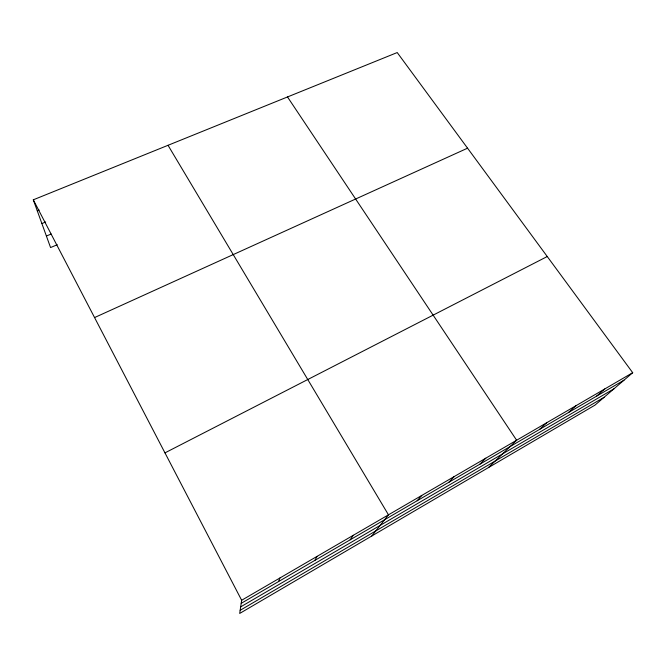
<?xml version="1.0" encoding="UTF-8"?>
<svg xmlns="http://www.w3.org/2000/svg" width="666" height="666" viewBox="0 0 666 666"><rect width="100%" height="100%" fill="white"/><g stroke="black" fill="none" stroke-linecap="round" stroke-linejoin="round"><path stroke-width="1" d="M33.3 199.817L241.65 600.266L239.693 613.444L595.004 405.111L632.7 372.702L397.219 52.556L33.3 199.817L50.566 247.561L57.259 244.722M278.513 581.593L279.895 578.013M314.827 560.422L317.083 556.368M350.174 539.81L353.263 535.314M371.828 535.972L388.469 514.826L168.032 145.296M417.149 500.765L421.745 495.462M448.901 482.259L454.179 476.59M479.87 464.202L485.797 458.191M488.411 467.607L516.633 440.243L287.504 96.953M539.593 429.395L546.711 422.744M568.389 412.604L576.065 405.661M596.52 396.203L604.72 388.986M240.16 610.297L604.095 397.294M241.192 603.346L623.992 380.186M240.667 606.876L613.944 388.827M241.65 600.266L632.7 372.702M164.968 452.872L547.244 256.527M94.564 317.565L467.557 148.185M46.395 236.03L51.157 234.041M41.883 223.56L45.679 221.986M37.279 210.831L39.177 210.056"/></g></svg>
